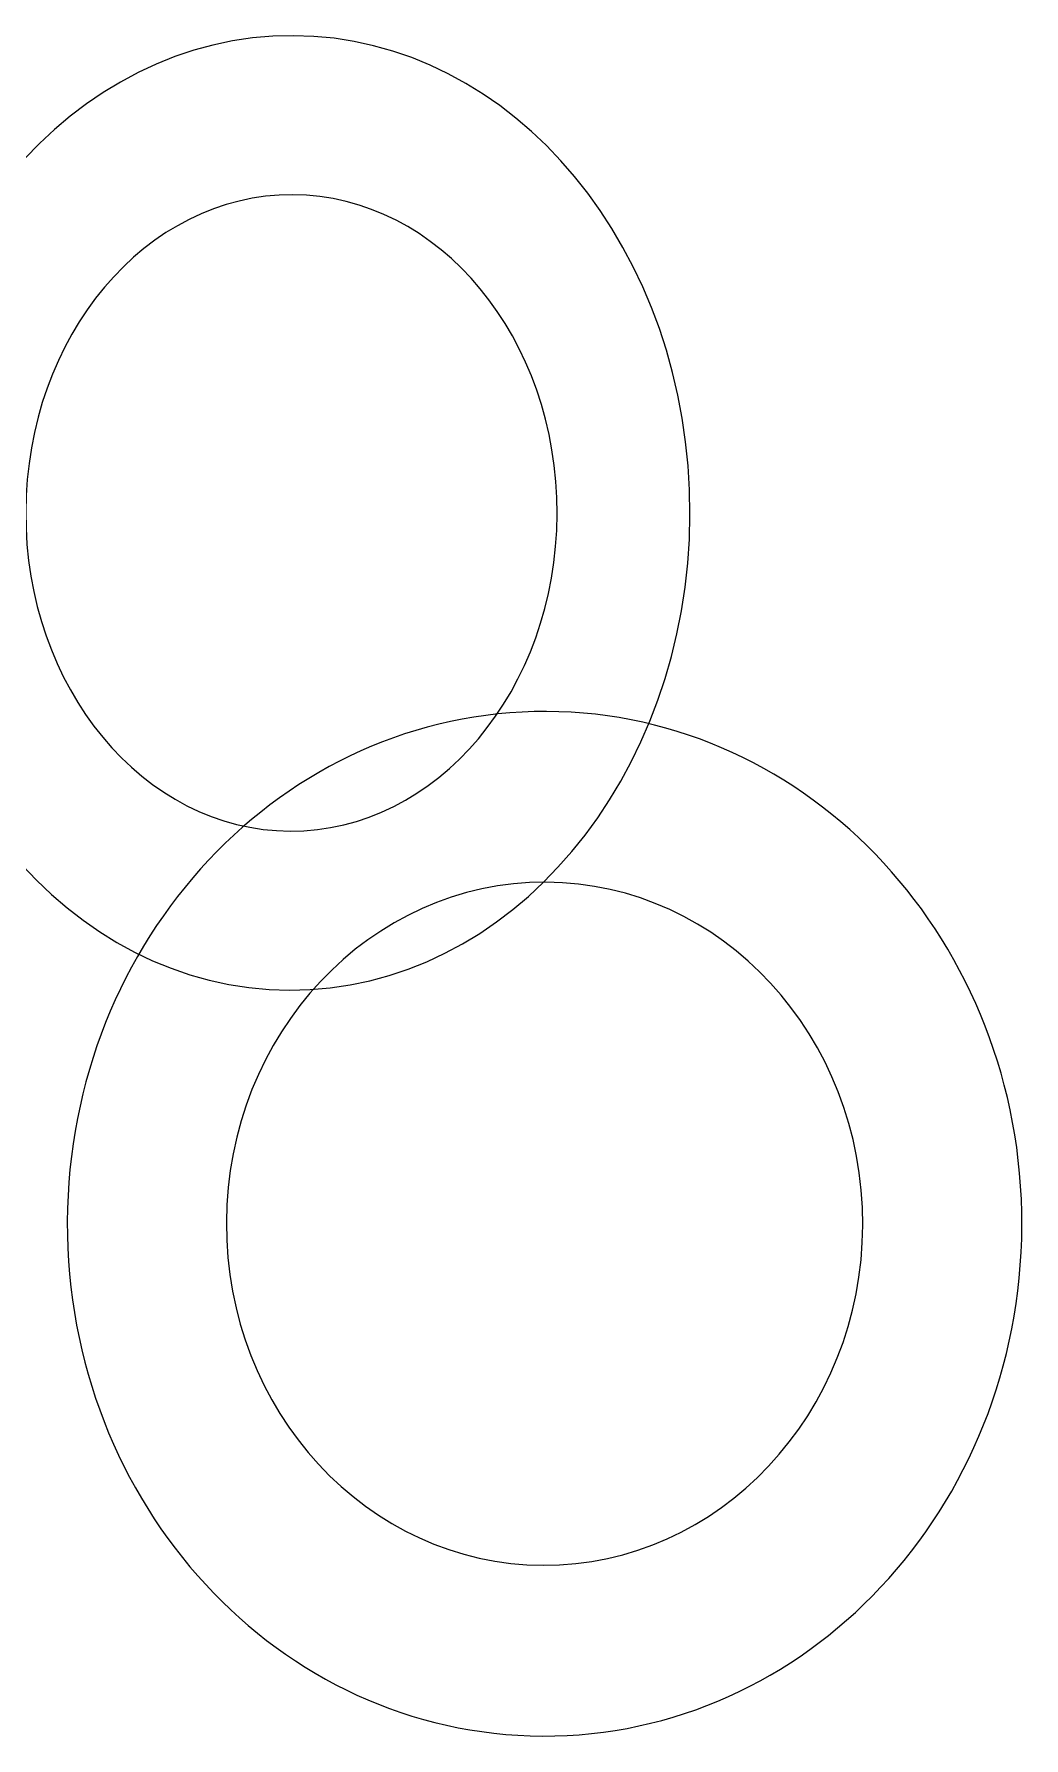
# Model space of a CAD drawing. Header units: metres. Extents: x -228 to 369, y -174 to 385.
# Drawn here: x 116.47 to 122.7, y -27.99 to -17.28 of the extents above; entities that cross this region are included whole.
import ezdxf

# ---------------------------------------------------------------- set-up
doc = ezdxf.new("R2010")
doc.units = ezdxf.units.M
doc.layers.add('020_cloi', color=5, linetype='Continuous')
doc.layers.add('BLC-CUI-S', color=7, linetype='Continuous')
doc.layers.add('102_demol', color=10, linetype='Continuous', lineweight=5)

# ---------------------------------------------------------------- blocks, each defined once
blk = doc.blocks.new('*E64')
at = {"layer": 'BLC-CUI-S', "color": 0, "ltscale": 0.5}
for radius in [0.03, 0.02]:
    blk.add_arc((-0.400722272773641, 0.299804924347459), radius, 0.0001118675900953, 5.1867584044e-05, dxfattribs=at)
blk = doc.blocks.new('*E65')
at = {"layer": 'BLC-CUI-S', "color": 0, "ltscale": 0.5}
for radius in [0.03, 0.02]:
    blk.add_arc((-0.400722272773641, 0.299804924347459), radius, 0.0001118675900953, 5.1867584044e-05, dxfattribs=at)
blk = doc.blocks.new('R+1 Projet')
at = {"layer": '102_demol'}
for name, p, xscale, yscale, zscale, rotation in [('*E65', (-12.9830678209836, -0.440787466456823), 83.50075504620216, 100.0000000000016, 83.50075504620216, 179.7712203175564), ('*E64', (-13.54282738340476, 7.869078047397052), 107.3355256334486, 100, 107.3355256334486, 89.77122022579404)]:
    blk.add_blockref(name, p, dxfattribs=dict(at, xscale=xscale, yscale=yscale, zscale=zscale, rotation=rotation))

msp = doc.modelspace()

# ---------------------------------------------------------------- block references
msp.add_blockref('R+1 Projet', (97.73371392124089, 10.261591945601252))
at = {"layer": '020_cloi'}
msp.add_blockref('R+1 Projet', (163.3773952239437, 10.261591945601252), dxfattribs=at)

doc.saveas('drawing.dxf')
